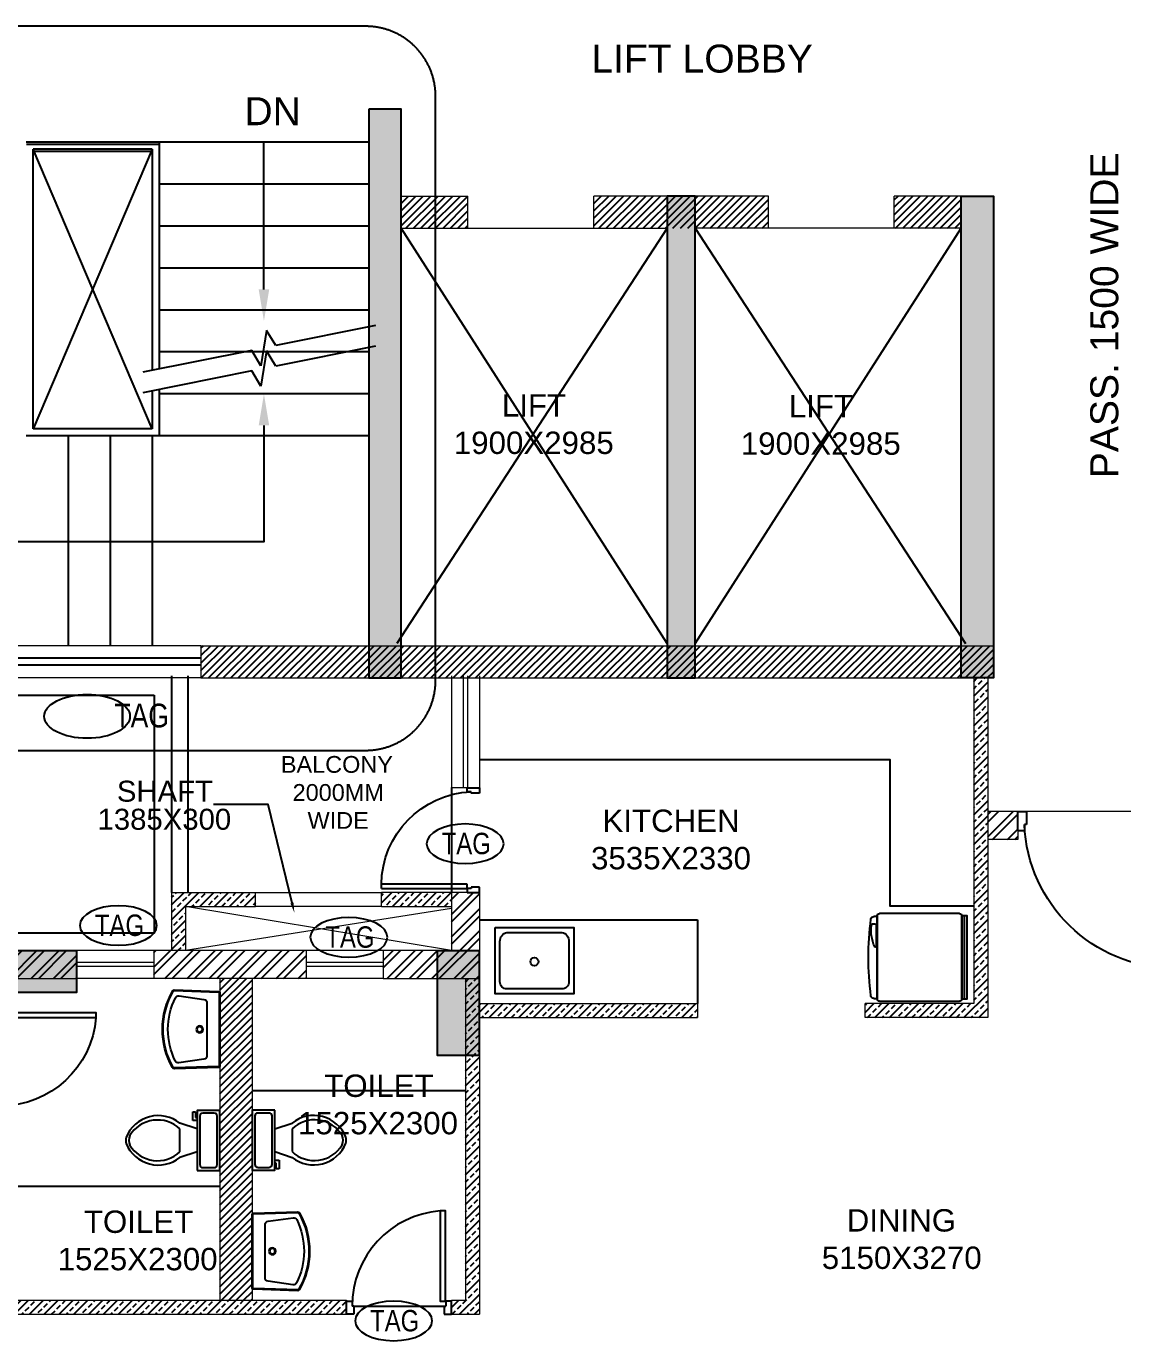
# Model space of a CAD drawing. Header units: millimetres. Extents: x 1255966 to 1543012, y 318612 to 465611.
# Drawn here: x 1421417 to 1429255, y 401844 to 411243 of the extents above; entities that cross this region are included whole.
import ezdxf
from ezdxf.enums import TextEntityAlignment as Align

# ---------------------------------------------------------------- set-up
doc = ezdxf.new("R2010")
doc.units = ezdxf.units.MM
doc.header["$LTSCALE"] = 500
doc.header["$MEASUREMENT"] = 0
doc.linetypes.add('HIDDEN', pattern=[0.375, 0.25, -0.125])
doc.layers.get('Defpoints').update_dxf_attribs({"lineweight": 0})
for name, color, linetype, true_color in [('A-TAG', 7, 'Continuous', 0xef00ef), ('PROJECTION', 7, 'HIDDEN', 0xff4000), ('RAILING', 7, 'Continuous', 0xadadad), ('STAIR', 7, 'Continuous', 0x3f4f7f)]:
    doc.layers.add(name, color=color, linetype=linetype, true_color=true_color)
for name, color, linetype in [('AHC-A-FURNITURE', 2, 'Continuous'), ('CUTOUT', 8, 'HIDDEN'), ('DOOR', 8, 'Continuous'), ('ELE-5', 8, 'Continuous'), ('FIXTURE', 251, 'Continuous'), ('FIXTURE-KITCHEN', 251, 'Continuous'), ('TEXT-RM NAME', 6, 'Continuous'), ('TOWER AREA COLUMN.', 6, 'Continuous'), ('WINDOW', 5, 'Continuous')]:
    doc.layers.add(name, color=color, linetype=linetype)
for name, color, linetype, lineweight in [('CILL', 8, 'Continuous', 13), ('FUR', 35, 'Continuous', 13), ('TILE', 252, 'Continuous', 13), ('TOWER COL HATCH', 253, 'Continuous', 20), ('Wall', 2, 'Continuous', 15), ('WIN', 144, 'Continuous', 15)]:
    doc.layers.add(name, color=color, linetype=linetype, lineweight=lineweight)
doc.styles.add('ARIAL', font='arial.ttf')
doc.styles.add('simplex', font='simplex.shx')
doc.styles.get("Standard").update_dxf_attribs({"font": 'arial.ttf'})
pattern_1 = [(45, (1417710.63, 395123.9), (-53.033, 53.033), []), (45, (1417763.664, 395123.9), (-53.033, 53.033), [37.5, -18.75])]
pattern_2 = [(45, (1417710.63, 395123.9), (-79.5495, 79.5495), []), (45, (1417763.66, 395123.9), (-79.5495, 79.5495), [])]

# ---------------------------------------------------------------- blocks, each defined once
blk = doc.blocks.new('A$C5C3D30A1')
at = {"ltscale": 75}
for p, q in [((0, 0), (3.43, 0)), ((0, -7.72), (0, 0)), ((3.43, 0), (3.43, -5.15)), ((62.62, 0), (62.62, -5.15)), ((66.05, 0), (62.62, 0)), ((66.05, -7.72), (66.05, 0)), ((2.57, -5.15), (2.57, -7.72)), ((3.43, -5.15), (2.57, -5.15)), ((62.62, -5.15), (63.48, -5.15)), ((63.48, -5.15), (63.48, -7.72)), ((2.57, -7.72), (0, -7.72)), ((2.57, -7.72), (5.15, -7.72)), ((2.57, -61.73), (2.57, -7.72)), ((5.15, -7.72), (5.15, -61.73)), ((63.48, -7.72), (66.05, -7.72)), ((2.57, -61.73), (5.15, -61.73))]:
    blk.add_line(p, q, dxfattribs=at)
blk.add_arc((4.49, -2.69), 59.04, 270.6428, 357.6126, dxfattribs=at)
blk = doc.blocks.new('DOOR 750')
at = {"layer": 'DOOR', "ltscale": 100}
for p, q in [((0, 730), (100, 730)), ((0, 675), (0, 730)), ((100, 730), (100, 687)), ((60, 675), (0, 675)), ((100, 687), (60, 687)), ((60, 675), (60, 687)), ((60, 675), (60, -15)), ((60, -15), (0, -15)), ((0, -15), (0, -70)), ((0, -70), (100, -70)), ((60, -15), (60, -27)), ((100, -27), (60, -27)), ((100, -70), (100, -27))]:
    blk.add_line(p, q, dxfattribs=at)
blk.add_lwpolyline([(100, -25), (788, -25), (788, 15), (100, 15)], close=True, dxfattribs=at)
at = {"layer": 'DOOR', "linetype": 'Continuous'}
blk.add_arc((62, -41), 728, 4.4383, 90.1592, dxfattribs=at)
at = {"layer": 'Defpoints', "ltscale": 100, "style": 'simplex', "width": 0.8}
blk.add_attdef('D750', (285, 36), '', height=100, dxfattribs=at)
blk = doc.blocks.new('A$C761604CE')
at = {"layer": 'FIXTURE'}
for p, q in [((92.4, 470.7), (92.4, 281.2)), ((292.2, 521.4), (114.1, 495.5)), ((92.4, 281.2), (92.4, 91.7)), ((114.2, 66.9), (293.3, 41.7))]:
    blk.add_line(p, q, dxfattribs=at)
for points in [[(0.2, 281.3), (0.2, 19.9, 0.405239), (10.1, 9.6), (325.1, -0.1, 0.278104), (338.9, 7.7, 0.266851), (336.2, 558.3, 0.267733), (327.3, 563.4), (10.1, 553, 0.404671), (0.2, 542.8)], [(5.2, 281.3), (5.2, 19.9, 0.405239), (10.3, 14.6), (325.3, 4.9, 0.278104), (334.6, 10.2, 0.266851), (331.9, 555.8, 0.264483), (327.4, 558.4), (10.2, 548, 0.404671), (5.2, 542.8)]]:
    blk.add_lwpolyline(points, format="xyb", close=True, dxfattribs=at)
for radius in [24.8, 19.8]:
    blk.add_circle((145.3, 281.1), radius, dxfattribs=at)
for centre, radius, start, end in [((117.4, 470.7), 25, 97.59332, 180.01197), ((295.6, 496.7), 25, 26.30469, 97.59332), ((-141.5, 280.6), 512.6, 333.95117, 26.30469), ((117.4, 91.7), 25, 180.01198, 262.6241), ((296.5, 66.5), 25, 262.6241, 333.95117)]:
    blk.add_arc(centre, radius, start, end, dxfattribs=at)
blk = doc.blocks.new('Toilet - top')
at = {"layer": 'FIXTURE'}
for p, q in [((9.5, -6), (9.5, -2)), ((-10, -8.5), (-8, -8.5)), ((-10, -9.5), (-10, -8.5)), ((-8, -8.5), (-8, -8)), ((-7, -8), (-7, -9.5)), ((-4, -8), (-6, -14)), ((4, -8), (6, -14)), ((-7, -9.5), (-10, -9.5)), ((4, -14), (-4, -14))]:
    blk.add_line(p, q, dxfattribs=at)
blk.add_lwpolyline([(10.5, -8), (10.5, 0), (-10.5, 0), (-10.5, -8)], close=True, dxfattribs=at)
for points in [[(-9.5, -2), (-9.5, -6)], [(8.5, -1), (-8.5, -1)], [(-8.5, -7), (8.5, -7)]]:
    blk.add_lwpolyline(points, dxfattribs=at)
for centre, radius, start, end in [((-8.62, -1.88), 0.884, 81.8699, 188.1301), ((8.62, -1.88), 0.884, 351.8699, 98.1301), ((-8.62, -6.12), 0.884, 171.8699, 278.1301), ((8.62, -6.12), 0.884, 261.8699, 8.1301), ((3.52, -21.58), 12.17, 141.4691, 247.9714), ((4.2, -21.82), 11.33, 136.3677, 238.9468), ((-3.52, -21.58), 12.17, 292.0284, 38.5307), ((-4.2, -21.82), 11.33, 301.053, 43.6321), ((0, -27.88), 4, 245.7318, 294.2682), ((0, -29), 4, 254.8605, 285.1395)]:
    blk.add_arc(centre, radius, start, end, dxfattribs=at)
blk = doc.blocks.new('FRIDGE')
at = {"layer": 'FIXTURE-KITCHEN'}
for p, q in [((-313.5, 0), (313.5, 0)), ((-308, 0), (-308, 24.8)), ((308, 0), (-308, 0)), ((-252.6, 36), (-252.6, 13.5)), ((-247.1, 8), (-82.5, 8)), ((308, 24.8), (308, 0)), ((-330, -619.7), (-330, -16.5)), ((330, -16.5), (330, -619.7)), ((313.5, -636.2), (-313.5, -636.2)), ((312.4, -656.3), (-313.5, -656.3))]:
    blk.add_line(p, q, dxfattribs=at)
blk.add_lwpolyline([(-313.5, -636.2), (312.4, -636.2), (312.4, -676.5), (-313.5, -676.5)], close=True, dxfattribs=at)
for centre, radius, start, end in [((-286, 24.8), 22, 97.66226, 180), ((0, -2101), 2167, 82.33774, 97.66226), ((-247.1, 36), 5.5, 99.47443, 180), ((-247.1, 13.5), 5.5, 180, 270), ((-201, -240.4), 285.7, 64.98596, 99.47443), ((-82.5, 13.5), 5.5, 270, 64.98596), ((286, 24.8), 22, 0, 82.33774), ((-313.5, -16.5), 16.5, 90, 180), ((313.5, -16.5), 16.5, 0, 90), ((-313.5, -619.7), 16.5, 180, 270), ((313.5, -619.7), 16.5, 270, 0)]:
    blk.add_arc(centre, radius, start, end, dxfattribs=at)

msp = doc.modelspace()

# ---------------------------------------------------------------- hatches: boundary and pattern name
at = {"layer": 'AHC-A-FURNITURE', "ltscale": 50, "true_color": 0x5b5b5b}
h = msp.add_hatch(dxfattribs=at)
h.set_pattern_fill('ANSI33', color=251, scale=300)
h.set_pattern_definition(pattern_1)
h.paths.add_polyline_path([(1428290.3, 406583.7), (1428190.3, 406583.7), (1428190.3, 404253.9), (1427414.4, 404253.9), (1427414.4, 404153.9), (1428290.3, 404153.9)])
h = msp.add_hatch(dxfattribs=at)
h.set_pattern_fill('ANSI32', color=251, scale=300)
h.set_pattern_definition([(45, (1157523.66, 723982.81), (-79.549513, 79.549513), []), (45, (1157576.69, 723982.81), (-79.549513, 79.549513), [])])
h.paths.add_polyline_path([(1428505.3, 405628.9), (1428505, 405628.9), (1428290.3, 405628.9), (1428290.3, 405428.9), (1428505.3, 405428.9)])
h = msp.add_hatch(dxfattribs=at)
h.set_pattern_fill('ANSI33', color=251, scale=300)
h.set_pattern_definition(pattern_1)
h.paths.add_polyline_path([(1423055.6, 405048.9), (1422455.6, 405048.9), (1422455.6, 404633.9), (1422555.6, 404633.9), (1422555.6, 404948.9), (1423055.6, 404948.9)])
h.paths.add_polyline_path([(1424455.6, 405048.9), (1423955.6, 405048.9), (1423955.6, 404948.9), (1424455.6, 404948.9)])
h = msp.add_hatch(dxfattribs=at)
h.set_pattern_fill('ANSI32', color=251, scale=300)
h.set_pattern_definition(pattern_2)
h.paths.add_polyline_path([(1424655.6, 405048.9), (1424455.6, 405048.9), (1424455.6, 404633.9), (1423968.1, 404633.9), (1423968.1, 404433.9), (1424655.6, 404433.9)])
h = msp.add_hatch(dxfattribs=at)
h.set_pattern_fill('ANSI32', color=251, scale=300)
h.set_pattern_definition(pattern_2)
h.paths.add_polyline_path([(1421778.1, 404633.9), (1420755.6, 404633.9), (1420755.6, 404433.9), (1421778.1, 404433.9)])
h = msp.add_hatch(dxfattribs=at)
h.set_pattern_fill('ANSI32', color=251, scale=300)
h.set_pattern_definition(pattern_2)
h.paths.add_polyline_path([(1423418.1, 404633.9), (1422328.1, 404633.9), (1422328.1, 404433.9), (1423418.1, 404433.9)])
at = {"layer": 'AHC-A-FURNITURE', "ltscale": 50, "true_color": 0xff0000}
h = msp.add_hatch(dxfattribs=at)
h.set_pattern_fill('ANSI31', color=1, scale=300)
h.set_pattern_definition([(45, (1417710.63, 395123.898), (-26.5165, 26.5165), [])])
h.paths.add_polyline_path([(1423030.6, 404433.9), (1422800.6, 404433.9), (1422800.6, 403490.9), (1422801.1, 403490.9), (1422801.1, 403062.1), (1422800.6, 402133.9), (1423030.6, 402133.9)])
at = {"layer": 'AHC-A-FURNITURE', "ltscale": 50, "true_color": 0x5b5b5b}
h = msp.add_hatch(dxfattribs=at)
h.set_pattern_fill('ANSI33', color=251, scale=300)
h.set_pattern_definition(pattern_1)
h.paths.add_polyline_path([(1424655.6, 404153.9), (1426215.6, 404153.9), (1426215.6, 404253.9), (1424655.6, 404253.9), (1424655.6, 404433.9), (1424555.5, 404433.9), (1424555.5, 402133.9), (1424455.6, 402133.9), (1424455.6, 402033.9), (1424655.6, 402033.9)])
h = msp.add_hatch(dxfattribs=at)
h.set_pattern_fill('ANSI33', color=251, scale=300)
h.set_pattern_definition(pattern_1)
h.paths.add_polyline_path([(1423705.6, 402133.9), (1421275.6, 402133.9), (1421275.6, 403483.1), (1421175.6, 403483.1), (1421175.6, 402033.9), (1421430.6, 402033.9), (1421545.6, 402033.9), (1423705.6, 402033.9)])
at = {"layer": 'TOWER COL HATCH'}
h = msp.add_hatch(color=253, dxfattribs=at)
h.dxf.hatch_style = 1
h.paths.add_polyline_path([(1423865.6, 410648.9), (1423865.6, 406583.7), (1424095.6, 406583.7), (1424095.6, 409798.9), (1424095.6, 410028.9), (1424095.6, 410648.9)])
h = msp.add_hatch(color=253, dxfattribs=at)
h.dxf.hatch_style = 1
h.paths.add_polyline_path([(1426198.1, 410028.9), (1425998.1, 410028.9), (1425998.1, 409798.9), (1425998.1, 406583.7), (1426198.1, 406583.7), (1426198.1, 409798.9)])
h = msp.add_hatch(color=253, dxfattribs=at)
h.dxf.hatch_style = 1
h.paths.add_polyline_path([(1428100.6, 410028.9), (1428330.6, 410028.9), (1428330.6, 406583.7), (1428100.6, 406583.7), (1428100.6, 409798.9)])
h = msp.add_hatch(color=253, dxfattribs=at)
h.dxf.hatch_style = 1
h.paths.add_polyline_path([(1421175.6, 404333.9), (1421175.6, 404633.9), (1421775.6, 404633.9), (1421775.6, 404333.9)])
h = msp.add_hatch(color=253, dxfattribs=at)
h.dxf.hatch_style = 1
h.paths.add_polyline_path([(1424355.5, 404633.9), (1424655.5, 404633.9), (1424655.5, 403883.9), (1424355.5, 403883.9)])

# ---------------------------------------------------------------- linework, layer by layer
at = {"linetype": 'Continuous'}
msp.add_ellipse((1421851.4, 406308.3), major_axis=(-306.3, 0), ratio=0.512885, dxfattribs=at)
at = {"linetype": 'Continuous', "extrusion": (0, 0, -1)}
for centre in [(1424554.4, 405397.3), (1422075.1, 404812.7), (1423722.7, 404728.4), (1424042.6, 401985.2)]:
    msp.add_ellipse(centre, major_axis=(275.7, 0), ratio=0.512885, dxfattribs=at)
at = {"layer": 'A-TAG', "linetype": 'HIDDEN', "ltscale": 100}
for p, q in [((1423842.9, 411242.7), (1419855.1, 411242.7)), ((1424342.9, 406565.1), (1424342.9, 410742.7)), ((1419855.1, 406065.1), (1423842.9, 406065.1))]:
    msp.add_line(p, q, dxfattribs=at)
for centre, start, end in [((1423842.9, 410742.7), 0, 90), ((1423842.9, 406565.1), 270, 0)]:
    msp.add_arc(centre, 500, start, end, dxfattribs=at)
at = {"layer": 'AHC-A-FURNITURE', "color": 1, "linetype": 'Continuous', "ltscale": 50, "true_color": 0xff0000}
for p, q in [((1424095.6, 410028.8), (1424095.7, 410028.9)), ((1424095.6, 409975.7), (1424148.8, 410028.9)), ((1424095.6, 409922.7), (1424201.8, 410028.9)), ((1424095.6, 409869.7), (1424254.8, 410028.9)), ((1424095.6, 409816.6), (1424307.9, 410028.9)), ((1424130.9, 409798.9), (1424360.9, 410028.9)), ((1424183.9, 409798.9), (1424413.9, 410028.9)), ((1424237, 409798.9), (1424467, 410028.9)), ((1424290, 409798.9), (1424520, 410028.9)), ((1424343, 409798.9), (1424573, 410028.9)), ((1425474.4, 410028.6), (1425474.6, 410028.9)), ((1425474.4, 409975.6), (1425527.6, 410028.9)), ((1425474.4, 409922.6), (1425580.7, 410028.9)), ((1425474.4, 409869.5), (1425633.7, 410028.9)), ((1425474.4, 409816.5), (1425686.7, 410028.9)), ((1425509.8, 409798.9), (1425739.8, 410028.9)), ((1425562.8, 409798.9), (1425792.8, 410028.9)), ((1425615.8, 409798.9), (1425845.8, 410028.9)), ((1425668.9, 409798.9), (1425898.9, 410028.9)), ((1425721.9, 409798.9), (1425951.9, 410028.9)), ((1425774.9, 409798.9), (1426004.9, 410028.9)), ((1425828, 409798.9), (1426058, 410028.9)), ((1425881, 409798.9), (1426111, 410028.9)), ((1425934, 409798.9), (1426164, 410028.9)), ((1425987.1, 409798.9), (1426217.1, 410028.9)), ((1426040.1, 409798.9), (1426270.1, 410028.9)), ((1426093.1, 409798.9), (1426323.1, 410028.9)), ((1426146.2, 409798.9), (1426376.2, 410028.9)), ((1426199.2, 409798.9), (1426429.2, 410028.9)), ((1426252.2, 409798.9), (1426482.2, 410028.9)), ((1426305.3, 409798.9), (1426535.3, 410028.9)), ((1426358.3, 409798.9), (1426588.3, 410028.9)), ((1426411.3, 409798.9), (1426641.3, 410028.9)), ((1426464.4, 409798.9), (1426694.4, 410028.9)), ((1426517.4, 409798.9), (1426721.9, 410003.4)), ((1427621.9, 410001.8), (1427649, 410028.9)), ((1427621.9, 409948.8), (1427702, 410028.9)), ((1427621.9, 409895.7), (1427755, 410028.9)), ((1427621.9, 409842.7), (1427808.1, 410028.9)), ((1427631.1, 409798.9), (1427861.1, 410028.9)), ((1427684.1, 409798.9), (1427914.1, 410028.9)), ((1427737.2, 409798.9), (1427967.2, 410028.9)), ((1427790.2, 409798.9), (1428020.2, 410028.9)), ((1427843.2, 409798.9), (1428073.2, 410028.9)), ((1427896.3, 409798.9), (1428100.6, 410003.2)), ((1424396.1, 409798.9), (1424574.4, 409977.2)), ((1424449.1, 409798.9), (1424574.4, 409924.1)), ((1426570.4, 409798.9), (1426721.9, 409950.3)), ((1426623.5, 409798.9), (1426721.9, 409897.3)), ((1427949.3, 409798.9), (1428100.6, 409950.2)), ((1428002.3, 409798.9), (1428100.6, 409897.2)), ((1424502.1, 409798.9), (1424574.4, 409871.1)), ((1424555.2, 409798.9), (1424574.4, 409818.1)), ((1426676.5, 409798.9), (1426721.9, 409844.3)), ((1428055.4, 409798.9), (1428100.6, 409844.1)), ((1422665.6, 406795.6), (1422683.7, 406813.7)), ((1422665.6, 406742.6), (1422736.7, 406813.7)), ((1422665.6, 406689.6), (1422789.8, 406813.7)), ((1422665.6, 406636.5), (1422842.8, 406813.7)), ((1422665.8, 406583.7), (1422895.8, 406813.7)), ((1422718.9, 406583.7), (1422948.9, 406813.7)), ((1422771.9, 406583.7), (1423001.9, 406813.7)), ((1422824.9, 406583.7), (1423054.9, 406813.7)), ((1422878, 406583.7), (1423108, 406813.7)), ((1422931, 406583.7), (1423161, 406813.7)), ((1422984, 406583.7), (1423214, 406813.7)), ((1423037.1, 406583.7), (1423267.1, 406813.7)), ((1423090.1, 406583.7), (1423320.1, 406813.7)), ((1423143.1, 406583.7), (1423373.1, 406813.7)), ((1423196.2, 406583.7), (1423426.2, 406813.7)), ((1423249.2, 406583.7), (1423479.2, 406813.7)), ((1423302.2, 406583.7), (1423532.2, 406813.7)), ((1423355.3, 406583.7), (1423585.3, 406813.7)), ((1423408.3, 406583.7), (1423638.3, 406813.7)), ((1423461.3, 406583.7), (1423691.3, 406813.7)), ((1423514.3, 406583.7), (1423744.3, 406813.7)), ((1423567.4, 406583.7), (1423797.4, 406813.7)), ((1423620.4, 406583.7), (1423850.4, 406813.7)), ((1423673.4, 406583.7), (1423903.4, 406813.7)), ((1423726.5, 406583.7), (1423956.5, 406813.7)), ((1423779.5, 406583.7), (1424009.5, 406813.7)), ((1423832.5, 406583.7), (1424062.5, 406813.7)), ((1423885.6, 406583.7), (1424115.6, 406813.7)), ((1423938.6, 406583.7), (1424168.6, 406813.7)), ((1423991.6, 406583.7), (1424221.6, 406813.7)), ((1424044.7, 406583.7), (1424274.7, 406813.7)), ((1424097.7, 406583.7), (1424327.7, 406813.7)), ((1424150.7, 406583.7), (1424380.7, 406813.7)), ((1424203.8, 406583.7), (1424433.8, 406813.7)), ((1424256.8, 406583.7), (1424486.8, 406813.7)), ((1424309.8, 406583.7), (1424539.8, 406813.7)), ((1424362.9, 406583.7), (1424592.9, 406813.7)), ((1424415.9, 406583.7), (1424645.9, 406813.7)), ((1424468.9, 406583.7), (1424698.9, 406813.7)), ((1424522, 406583.7), (1424752, 406813.7)), ((1424575, 406583.7), (1424805, 406813.7)), ((1424628, 406583.7), (1424858, 406813.7)), ((1424681.1, 406583.7), (1424911.1, 406813.7)), ((1424734.1, 406583.7), (1424964.1, 406813.7)), ((1424787.1, 406583.7), (1425017.1, 406813.7)), ((1424840.2, 406583.7), (1425070.2, 406813.7)), ((1424893.2, 406583.7), (1425123.2, 406813.7)), ((1424946.2, 406583.7), (1425176.2, 406813.7)), ((1424999.3, 406583.7), (1425229.3, 406813.7)), ((1425052.3, 406583.7), (1425282.3, 406813.7)), ((1425105.3, 406583.7), (1425335.3, 406813.7)), ((1425158.4, 406583.7), (1425388.4, 406813.7)), ((1425211.4, 406583.7), (1425441.4, 406813.7)), ((1425264.4, 406583.7), (1425494.4, 406813.7)), ((1425317.5, 406583.7), (1425547.5, 406813.7)), ((1425370.5, 406583.7), (1425600.5, 406813.7)), ((1425423.5, 406583.7), (1425653.5, 406813.7)), ((1425476.6, 406583.7), (1425706.6, 406813.7)), ((1425529.6, 406583.7), (1425759.6, 406813.7)), ((1425582.6, 406583.7), (1425812.6, 406813.7)), ((1425635.7, 406583.7), (1425865.7, 406813.7)), ((1425688.7, 406583.7), (1425918.7, 406813.7)), ((1425741.7, 406583.7), (1425971.7, 406813.7)), ((1425794.8, 406583.7), (1426024.8, 406813.7)), ((1425847.8, 406583.7), (1426077.8, 406813.7)), ((1425900.8, 406583.7), (1426130.8, 406813.7)), ((1425953.9, 406583.7), (1426183.9, 406813.7)), ((1426006.9, 406583.7), (1426236.9, 406813.7)), ((1426059.9, 406583.7), (1426289.9, 406813.7)), ((1426113, 406583.7), (1426343, 406813.7)), ((1426166, 406583.7), (1426396, 406813.7)), ((1426219, 406583.7), (1426449, 406813.7)), ((1426272.1, 406583.7), (1426502.1, 406813.7)), ((1426325.1, 406583.7), (1426555.1, 406813.7)), ((1426378.1, 406583.7), (1426608.1, 406813.7)), ((1426431.2, 406583.7), (1426661.2, 406813.7)), ((1426484.2, 406583.7), (1426714.2, 406813.7)), ((1426537.2, 406583.7), (1426767.2, 406813.7)), ((1426590.3, 406583.7), (1426820.3, 406813.7)), ((1426643.3, 406583.7), (1426873.3, 406813.7)), ((1426696.3, 406583.7), (1426926.3, 406813.7)), ((1426749.4, 406583.7), (1426979.4, 406813.7)), ((1426802.4, 406583.7), (1427032.4, 406813.7)), ((1426855.4, 406583.7), (1427085.4, 406813.7)), ((1426908.5, 406583.7), (1427138.5, 406813.7)), ((1426961.5, 406583.7), (1427191.5, 406813.7)), ((1427014.5, 406583.7), (1427244.5, 406813.7)), ((1427067.6, 406583.7), (1427297.6, 406813.7)), ((1427120.6, 406583.7), (1427350.6, 406813.7)), ((1427173.6, 406583.7), (1427403.6, 406813.7)), ((1427226.7, 406583.7), (1427456.7, 406813.7)), ((1427279.7, 406583.7), (1427509.7, 406813.7)), ((1427332.7, 406583.7), (1427562.7, 406813.7)), ((1427385.8, 406583.7), (1427615.8, 406813.7)), ((1427438.8, 406583.7), (1427668.8, 406813.7)), ((1427491.8, 406583.7), (1427721.8, 406813.7)), ((1427544.9, 406583.7), (1427774.9, 406813.7)), ((1427597.9, 406583.7), (1427827.9, 406813.7)), ((1427650.9, 406583.7), (1427880.9, 406813.7)), ((1427704, 406583.7), (1427934, 406813.7)), ((1427757, 406583.7), (1427987, 406813.7)), ((1427810, 406583.7), (1428040, 406813.7)), ((1427863.1, 406583.7), (1428093.1, 406813.7)), ((1427916.1, 406583.7), (1428146.1, 406813.7)), ((1427969.1, 406583.7), (1428199.1, 406813.7)), ((1428022.2, 406583.7), (1428252.2, 406813.7)), ((1428075.2, 406583.7), (1428305.2, 406813.7)), ((1428128.2, 406583.7), (1428330.6, 406786.1)), ((1428181.3, 406583.7), (1428330.6, 406733.1)), ((1428234.3, 406583.7), (1428330.6, 406680)), ((1428287.3, 406583.7), (1428330.6, 406627))]:
    msp.add_line(p, q, dxfattribs=at)
at = {"layer": 'CILL'}
for p, q in [((1424574.4, 409798.9), (1425474.4, 409798.9)), ((1427621.9, 409798.9), (1426721.9, 409798.9)), ((1422665.6, 406813.7), (1421115.6, 406813.7)), ((1422665.6, 406583.7), (1421115.6, 406583.7))]:
    msp.add_line(p, q, dxfattribs=at)
at = {"layer": 'CUTOUT', "ltscale": 100}
for p, q in [((1422315.6, 408363.7), (1421465.6, 410363.7)), ((1422315.6, 410363.7), (1421465.6, 408363.7))]:
    msp.add_line(p, q, dxfattribs=at)
at = {"layer": 'CUTOUT', "ltscale": 200}
for p, q in [((1425998.1, 409798.9), (1424065.6, 406828.9)), ((1425998.1, 406828.9), (1424095.6, 409798.9)), ((1426198.1, 406828.9), (1428100.6, 409798.9)), ((1426198.1, 409798.9), (1428130.6, 406828.9))]:
    msp.add_line(p, q, dxfattribs=at)
at = {"layer": 'ELE-5'}
for p, q in [((1424455.6, 405798.9), (1424455.6, 405048.9)), ((1423030.6, 403633.9), (1424555.5, 403633.9)), ((1421275.6, 402948.9), (1422800.6, 402948.9))]:
    msp.add_line(p, q, dxfattribs=at)
at = {"layer": 'FIXTURE-KITCHEN'}
for p, q in [((1424655.6, 404853.9), (1426215.6, 404853.9)), ((1426215.6, 404853.9), (1426215.6, 404253.9))]:
    msp.add_line(p, q, dxfattribs=at)
msp.add_lwpolyline([(1424655.6, 405999), (1427590.3, 405998.9), (1427590.3, 404953.9), (1428190.3, 404953.9)], dxfattribs=at)
msp.add_lwpolyline([(1424767.8, 404798.7), (1425331.3, 404798.7), (1425331.3, 404324.5), (1424767.8, 404324.5)], close=True, dxfattribs=at)
msp.add_lwpolyline([(1424852.8, 404763.7), (1425246.3, 404763.7, -0.35716), (1425296.3, 404698.7), (1425296.3, 404409.5, -0.414214), (1425246.3, 404359.5), (1424852.8, 404359.5, -0.414214), (1424802.8, 404409.5), (1424802.8, 404698.7, -0.35716)], format="xyb", close=True, dxfattribs=at)
msp.add_circle((1425049.5, 404554.1), 28.9, dxfattribs=at)
at = {"layer": 'PROJECTION', "linetype": 'ByBlock', "ltscale": 50}
for p, q in [((1419560.6, 406458.7), (1422330.6, 406458.7)), ((1422330.6, 406458.7), (1422330.6, 404758.9)), ((1422330.6, 404758.9), (1419380.6, 404758.9))]:
    msp.add_line(p, q, dxfattribs=at)
at = {"layer": 'RAILING'}
for p, q in [((1422365.6, 410413.7), (1421415.6, 410413.7)), ((1421417.6, 410398.7), (1422367.6, 410398.7)), ((1421465.6, 408363.7), (1421465.6, 410363.7)), ((1422315.6, 410363.7), (1421465.6, 410363.7)), ((1422315.6, 410363.7), (1422315.6, 408782.4)), ((1422365.6, 410413.7), (1422365.6, 408792.4)), ((1421467.6, 410348.7), (1422317.6, 410348.7)), ((1422315.6, 408635.8), (1422315.6, 408363.7)), ((1422365.6, 408645.8), (1422365.6, 408313.7)), ((1422365.6, 408313.7), (1421415.6, 408313.7)), ((1422315.6, 408363.7), (1421465.6, 408363.7))]:
    msp.add_line(p, q, dxfattribs=at)
at = {"layer": 'RAILING', "color": 36, "true_color": 0x7f4010}
for p, q in [((1422455.6, 406598.9), (1422455.6, 405048.9)), ((1422570.6, 406598.9), (1422570.6, 405048.9))]:
    msp.add_line(p, q, dxfattribs=at)
at = {"layer": 'STAIR'}
for p, q in [((1423865.6, 410413.7), (1422365.6, 410413.7)), ((1423865.6, 410113.7), (1422365.6, 410113.7)), ((1423865.6, 409813.7), (1422365.6, 409813.7)), ((1423865.6, 409513.7), (1422365.6, 409513.7)), ((1423865.6, 409213.7), (1422365.6, 409213.7)), ((1423865.6, 408913.7), (1422365.6, 408913.7)), ((1423865.6, 408613.7), (1422365.6, 408613.7)), ((1421715.6, 408313.7), (1421715.6, 406813.7)), ((1422015.6, 408313.7), (1422015.6, 406813.7)), ((1422315.6, 408313.7), (1422315.6, 406813.7)), ((1423865.6, 408313.7), (1422365.6, 408313.7))]:
    msp.add_line(p, q, dxfattribs=at)
at = {"layer": 'STAIR', "color": 0}
for p, q in [((1423133.3, 409068.5), (1423094.6, 408815.6)), ((1423199.8, 408959.2), (1423133.3, 409068.5)), ((1423914, 409102.1), (1423199.8, 408959.2)), ((1423914, 408955.5), (1423199.8, 408812.7)), ((1423028.2, 408924.9), (1422249, 408769.1)), ((1423094.6, 408815.6), (1423028.2, 408924.9)), ((1423133.3, 408921.9), (1423094.6, 408669)), ((1423199.8, 408812.7), (1423133.3, 408921.9)), ((1423028.2, 408778.3), (1422249, 408622.5)), ((1423094.6, 408669), (1423028.2, 408778.3))]:
    msp.add_line(p, q, dxfattribs=at)
for points in [[(1423115.6, 409361), (1423115.6, 410413.7)], [(1423115.6, 408388.7), (1423115.6, 407556.2), (1420664.6, 407556.2)]]:
    msp.add_lwpolyline(points, dxfattribs=at)
for points in [[(1423153.1, 409361), (1423115.6, 409136), (1423078.1, 409361)], [(1423078.1, 408388.7), (1423115.6, 408613.7), (1423153.1, 408388.7)]]:
    msp.add_solid(points, dxfattribs=at)
at = {"layer": 'TEXT-RM NAME'}
for p, q in [((1423133.3, 409068.5), (1423094.6, 408815.6)), ((1423199.8, 408959.2), (1423133.3, 409068.5)), ((1423914, 409102.1), (1423199.8, 408959.2)), ((1423914, 408955.5), (1423199.8, 408812.7)), ((1423028.2, 408924.9), (1422249, 408769.1)), ((1423094.6, 408815.6), (1423028.2, 408924.9)), ((1423133.3, 408921.9), (1423094.6, 408669)), ((1423199.8, 408812.7), (1423133.3, 408921.9)), ((1423028.2, 408778.3), (1422249, 408622.5)), ((1423094.6, 408669), (1423028.2, 408778.3))]:
    msp.add_line(p, q, dxfattribs=at)
for points in [[(1423115.6, 409361), (1423115.6, 410413.7)], [(1423115.6, 408388.7), (1423115.6, 407556.2), (1420664.6, 407556.2)], [(1423316.5, 404973.3), (1423146.4, 405678.4), (1422755.5, 405678.4)]]:
    msp.add_lwpolyline(points, dxfattribs=at)
for points in [[(1423153.1, 409361), (1423115.6, 409136), (1423078.1, 409361)], [(1423078.1, 408388.7), (1423115.6, 408613.7), (1423153.1, 408388.7)], [(1423327.9, 404976), (1423333, 404905.2), (1423305.2, 404970.5)]]:
    msp.add_solid(points, dxfattribs=at)
at = {"layer": 'TILE'}
msp.add_line((1429705.6, 405628.9), (1428505, 405628.9), dxfattribs=at)
at = {"layer": 'TILE', "linetype": 'HIDDEN', "ltscale": 45}
for p, q in [((1424455.6, 404633.9), (1422555.6, 404948.9)), ((1424455.6, 404933.9), (1422555.6, 404633.9))]:
    msp.add_line(p, q, dxfattribs=at)
at = {"layer": 'TOWER AREA COLUMN.'}
for points in [[(1423865.6, 410648.9), (1423865.6, 406583.7), (1424095.6, 406583.7), (1424095.6, 409798.9), (1424095.6, 409798.9), (1424095.6, 410028.9), (1424095.6, 410028.9), (1424095.6, 410648.9), (1423865.6, 410648.9)], [(1426198.1, 410028.9), (1425998.1, 410028.9), (1425998.1, 409798.9), (1425998.1, 409798.9), (1425998.1, 406583.7), (1426198.1, 406583.7), (1426198.1, 409798.9), (1426198.1, 409798.9), (1426198.1, 410028.9)], [(1428100.6, 410028.9), (1428330.6, 410028.9), (1428330.6, 406583.7), (1428100.6, 406583.7), (1428100.6, 409798.9), (1428100.6, 409798.9), (1428100.6, 410028.9)]]:
    msp.add_lwpolyline(points, dxfattribs=at)
for points in [[(1421175.6, 404333.9), (1421175.6, 404633.9), (1421775.6, 404633.9), (1421775.6, 404333.9)], [(1424355.5, 404633.9), (1424655.5, 404633.9), (1424655.5, 403883.9), (1424355.5, 403883.9)]]:
    msp.add_lwpolyline(points, close=True, dxfattribs=at)
at = {"layer": 'Wall'}
for p, q in [((1424095.6, 410028.9), (1424574.4, 410028.9)), ((1424574.4, 409798.9), (1424574.4, 410028.9)), ((1426721.9, 410028.9), (1425474.4, 410028.9)), ((1425474.4, 409798.9), (1425474.4, 410028.9)), ((1426721.9, 409798.9), (1426721.9, 410028.9)), ((1428100.6, 410028.9), (1427621.9, 410028.9)), ((1427621.9, 409798.9), (1427621.9, 410028.9)), ((1424095.6, 409798.9), (1424574.4, 409798.9)), ((1425474.4, 409798.9), (1425998.1, 409798.9)), ((1426721.9, 409798.9), (1426198.1, 409798.9)), ((1428100.6, 409798.9), (1427621.9, 409798.9)), ((1428190.3, 406583.7), (1428190.3, 404253.9)), ((1428290.3, 406583.7), (1428290.3, 404153.9)), ((1428505.3, 405628.9), (1428290.3, 405628.9)), ((1428505.3, 405628.9), (1428505.3, 405428.9)), ((1428505.3, 405428.9), (1428290.3, 405428.9)), ((1422455.6, 405048.9), (1423055.6, 405048.9)), ((1422455.6, 405048.9), (1422455.6, 404633.9)), ((1423055.6, 404948.9), (1423055.6, 405048.9)), ((1424655.6, 405048.9), (1423955.6, 405048.9)), ((1423955.6, 404948.9), (1423955.6, 405048.9)), ((1424455.6, 405048.9), (1424455.6, 404633.9)), ((1424655.6, 405048.9), (1424655.6, 404253.9)), ((1422555.6, 404948.9), (1423055.6, 404948.9)), ((1422555.6, 404948.9), (1422555.6, 404633.9)), ((1423955.6, 404948.9), (1424455.6, 404948.9)), ((1420755.6, 404633.9), (1421778.1, 404633.9)), ((1421778.1, 404633.9), (1421778.1, 404433.9)), ((1422328.1, 404633.9), (1422328.1, 404433.9)), ((1423418.1, 404633.9), (1422328.1, 404633.9)), ((1423418.1, 404633.9), (1423418.1, 404433.9)), ((1424455.6, 404633.9), (1423968.1, 404633.9)), ((1423968.1, 404633.9), (1423968.1, 404433.9)), ((1420755.6, 404433.9), (1421778.1, 404433.9)), ((1423418.1, 404433.9), (1422328.1, 404433.9)), ((1422800.6, 404433.9), (1422800.6, 402133.9)), ((1423030.6, 404433.9), (1423030.6, 402133.9)), ((1423968.1, 404433.9), (1424655.6, 404433.9)), ((1424555.5, 404433.9), (1424555.5, 402133.9)), ((1424655.6, 404253.9), (1426215.6, 404253.9)), ((1426215.6, 404253.9), (1426215.6, 404153.9)), ((1428190.3, 404253.9), (1427414.4, 404253.9)), ((1427414.4, 404153.9), (1427414.4, 404253.9)), ((1424655.5, 404153.9), (1426215.6, 404153.9)), ((1424655.6, 404153.9), (1424655.6, 402033.9)), ((1428290.3, 404153.9), (1427414.4, 404153.9)), ((1421275.6, 402133.9), (1423705.6, 402133.9)), ((1423705.6, 402133.9), (1423705.6, 402033.9)), ((1424455.6, 402133.9), (1424555.5, 402133.9)), ((1424455.6, 402033.9), (1424455.6, 402133.9)), ((1421175.6, 402033.9), (1423705.6, 402033.9)), ((1424455.6, 402033.9), (1424655.6, 402033.9))]:
    msp.add_line(p, q, dxfattribs=at)
at = {"layer": 'Wall', "linetype": 'Continuous'}
for p, q in [((1422665.6, 406813.7), (1428330.6, 406813.7)), ((1422665.6, 406813.7), (1422665.6, 406583.7)), ((1422665.6, 406583.7), (1428330.6, 406583.7))]:
    msp.add_line(p, q, dxfattribs=at)
at = {"layer": 'WIN'}
for p, q in [((1424455.6, 406598.9), (1424455.6, 405798.9)), ((1424540.6, 406598.9), (1424540.6, 405798.9)), ((1424570.6, 406598.9), (1424570.6, 405798.9)), ((1424655.6, 406598.9), (1424655.6, 405798.9)), ((1424455.6, 405798.9), (1424655.6, 405798.9)), ((1423055.6, 405048.9), (1423955.6, 405048.9)), ((1423955.6, 404948.9), (1423055.6, 404948.9)), ((1422328.1, 404633.9), (1421778.1, 404633.9)), ((1423968.1, 404633.9), (1423418.1, 404633.9)), ((1422328.1, 404433.9), (1421778.1, 404433.9)), ((1423968.1, 404433.9), (1423418.1, 404433.9))]:
    msp.add_line(p, q, dxfattribs=at)
at = {"layer": 'WIN', "linetype": 'HIDDEN', "ltscale": 50}
for p, q in [((1422328.1, 404548.9), (1421778.1, 404548.9)), ((1423968.1, 404548.9), (1423418.1, 404548.9)), ((1422328.1, 404518.9), (1421778.1, 404518.9)), ((1423968.1, 404518.9), (1423418.1, 404518.9))]:
    msp.add_line(p, q, dxfattribs=at)
at = {"layer": 'WINDOW'}
for p, q in [((1421896.5, 406723.9), (1421115.6, 406723.9)), ((1422665.6, 406723.9), (1421884.8, 406723.9)), ((1421899.3, 406673.9), (1421115.6, 406673.9)), ((1422665.6, 406673.9), (1421882, 406673.9))]:
    msp.add_line(p, q, dxfattribs=at)

# ---------------------------------------------------------------- block references
at = {"layer": 'DOOR', "color": 7, "xscale": -11.34617710115692, "yscale": 11.34617698192596, "zscale": 11.34617701897514, "rotation": 270.0001119685666}
msp.add_blockref('A$C5C3D30A1', (1424655.6, 405048.9), dxfattribs=at)
at = {"layer": 'DOOR', "color": 7, "extrusion": (0, 0, -1), "xscale": 18.17196068821918, "yscale": 18.17196068821918, "zscale": -18.17196078018238, "rotation": 359.9998881304047}
msp.add_blockref('A$C5C3D30A1', (-1429705.6, 405628.9), dxfattribs=at)
at = {"layer": 'DOOR'}
for p, xscale, yscale, zscale, rotation in [((1421175.6, 404167.5), -0.9374999999998636, 0.9374999999998636, 0.9374999999998636, 180), ((1424390, 402033.9), 0.9374999999998813, 0.9374999999998813, 0.9374999999998813, 90)]:
    msp.add_blockref('DOOR 750', p, dxfattribs=dict(at, xscale=xscale, yscale=yscale, zscale=zscale, rotation=rotation))
at = {"layer": 'FIXTURE', "extrusion": (0, 0, -1)}
for p, xscale, yscale, zscale, rotation in [((-1422801.1, 403276.5), -20.41924009611864, 20.41924009611864, -20.41924009611864, 90), ((-1423030.6, 403277.5), -20.41924009611835, 20.41924009611835, -20.41924009611835, 270)]:
    msp.add_blockref('Toilet - top', p, dxfattribs=dict(at, xscale=xscale, yscale=yscale, zscale=zscale, rotation=rotation))
at = {"layer": 'FIXTURE-KITCHEN', "extrusion": (0, 0, -1), "xscale": 0.9500000000000037, "yscale": 0.9500000000000037, "zscale": -0.9500000000000035, "rotation": 270}
msp.add_blockref('FRIDGE', (-1427500, 404584.5), dxfattribs=at)
at = {"layer": 'FUR', "xscale": -1}
msp.add_blockref('A$C761604CE', (1422800.8, 403789), dxfattribs=at)
at = {"layer": 'FUR', "xscale": -1, "rotation": 180}
msp.add_blockref('A$C761604CE', (1423031, 402765), dxfattribs=at)

# ---------------------------------------------------------------- texts
at = {"width": 0.8}
for height, p in [(170.1, (1422241.7, 406314)), (153.1, (1424562.2, 405399.3)), (153.1, (1422082.9, 404814.7)), (153.1, (1423730.5, 404730.4)), (153.1, (1424050.4, 401987.2))]:
    msp.add_attdef('TAG', text='', height=height, dxfattribs=at).set_placement(p, align=Align.MIDDLE_CENTER)
at = {"layer": 'TEXT-RM NAME'}
for s, height, p in [('LIFT LOBBY', 200, (1425456.5, 410911.8)), ('SHAFT', 150, (1422064.2, 405698.1)), ('1385X300', 150, (1421926.1, 405497.5))]:
    msp.add_text(s, height=height, dxfattribs=at).set_placement(p)
at = {"layer": 'TEXT-RM NAME', "style": 'ARIAL'}
msp.add_text('DN', height=200, dxfattribs=at).set_placement((1422976.1, 410535.5, 0))
at = {"layer": 'TEXT-RM NAME'}
for s, height, rotation, p in [('PASS. 1500 WIDE', 200, 90, (1429223.6, 408011.3)), ('LIFT', 160, 360, (1424817, 408451.8)), ('LIFT', 160, 360, (1426868.7, 408446.1)), ('1900X2985', 160, 360, (1424473.2, 408184.5)), ('1900X2985', 160, 360, (1426524.9, 408178.8)), ('BALCONY', 120, 360, (1423236.8, 405904.7)), ('2000MM', 120, 360, (1423320.7, 405704.2)), ('WIDE', 120, 360, (1423427.5, 405504.2)), ('KITCHEN', 160, 360, (1425535.9, 405481.8)), ('3535X2330', 160, 360, (1425454.3, 405214.5)), ('TOILET', 160, 360, (1423546.5, 403587.1)), ('1525X2300', 160, 360, (1423359.5, 403319.8)), ('TOILET', 160, 360, (1421828, 402614.8)), ('DINING', 160, 360, (1427282.1, 402624.4)), ('1525X2300', 160, 360, (1421640.9, 402347.5)), ('5150X3270', 160, 360, (1427103.8, 402357))]:
    msp.add_text(s, height=height, rotation=rotation, dxfattribs=at).set_placement(p)

doc.saveas('drawing.dxf')
